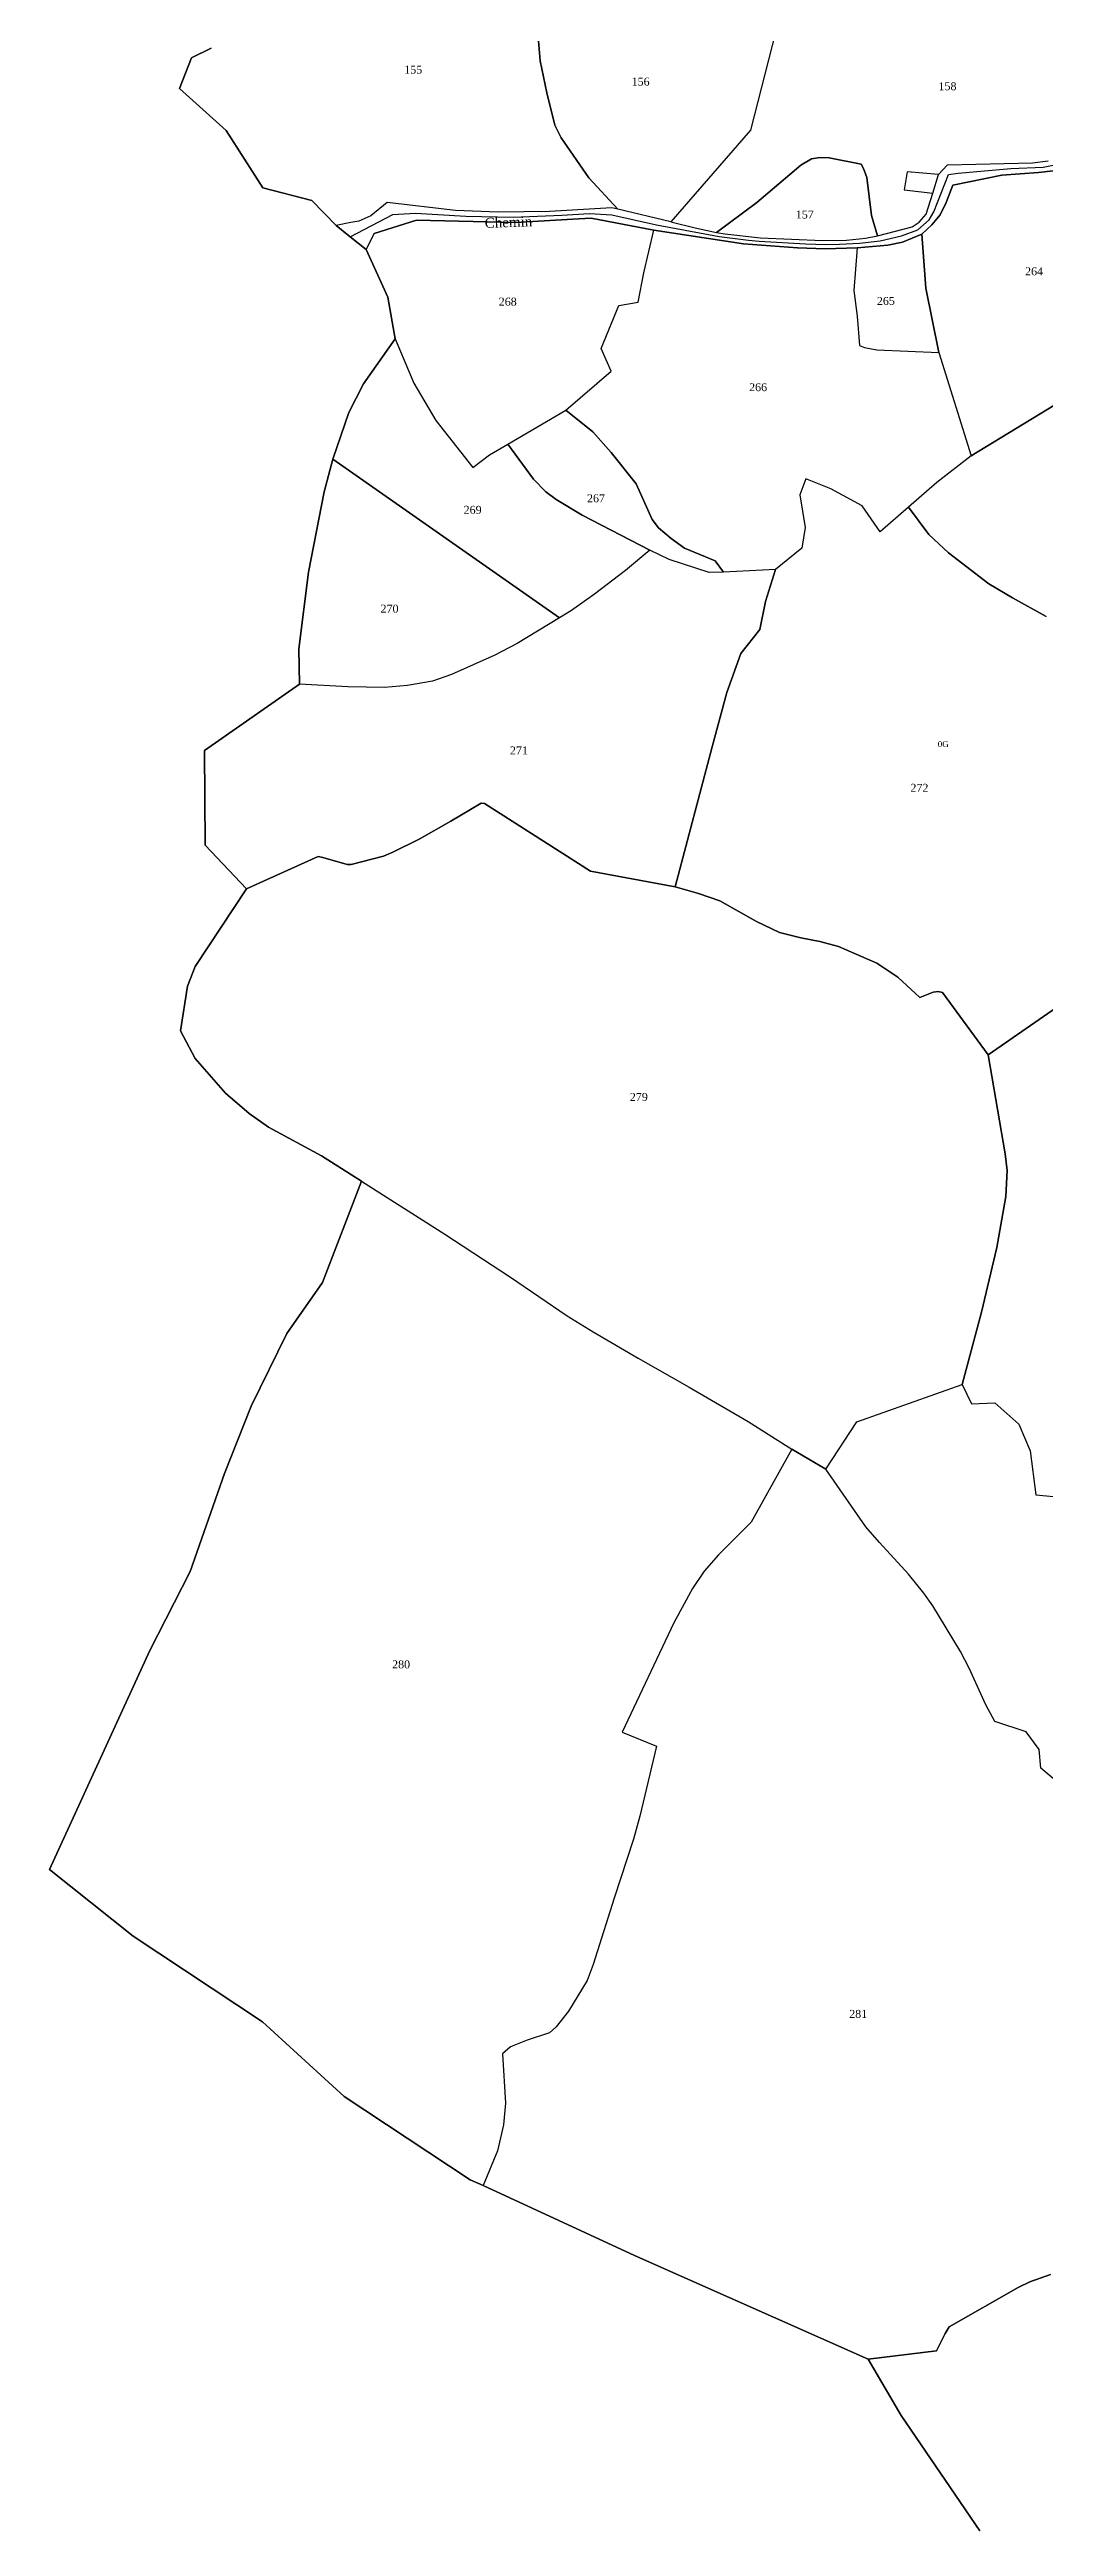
# Model space of a CAD drawing. Extents: x 1204521 to 1207304, y 6151741 to 6153999.
# Drawn here: x 1206671 to 1206922, y 6152571 to 6153194 of the extents above; entities that cross this region are included whole.
import ezdxf

# ---------------------------------------------------------------- set-up
doc = ezdxf.new("R2010")
doc.units = 0
doc.linetypes.add('CONTINU', pattern=[0])
for name, color, linetype in [('1LIEUDIT', 7, 'CONTINU'), ('1PARCELLE', 7, 'CONTINU'), ('1SUBDSECT', 7, 'CONTINU'), ('1ZONCOMM', 7, 'CONTINU'), ('3FISCLINE', 7, 'CONTINUOUS'), ('3PARCELLETEX', 7, 'CONTINU'), ('3ZONCOMMTEX', 7, 'CONTINU')]:
    doc.layers.add(name, color=color, linetype=linetype)
doc.styles.get("Standard").update_dxf_attribs({"font": 'Times New Roman'})

msp = doc.modelspace()

# ---------------------------------------------------------------- linework, layer by layer
at = {"layer": '1LIEUDIT'}
for points in [[(1206935.79, 6153165.17), (1206920.29, 6153163.34), (1206911.05, 6153162.66), (1206898.69, 6153160.21), (1206897.07, 6153155.84), (1206895.57, 6153152.76), (1206893.43, 6153150.19), (1206890.89, 6153147.82), (1206886.03, 6153145.86), (1206882.39, 6153145.07), (1206874.61, 6153144.39), (1206866.63, 6153144.18), (1206859.62, 6153144.4), (1206846, 6153145.39), (1206823.49, 6153148.83), (1206807.67, 6153151.87), (1206803.04, 6153151.64), (1206788.69, 6153150.77), (1206763.76, 6153151.35), (1206753.1, 6153148.02), (1206751.03, 6153143.99), (1206747.04, 6153147.19), (1206743.52, 6153150.02), (1206737.41, 6153156.36), (1206725.03, 6153159.54), (1206715.83, 6153173.94), (1206704.1, 6153184.47), (1206707.13, 6153192.18), (1206712.09, 6153194.63)], [(1206905.49, 6152570.04), (1206885.75, 6152599.07), (1206877.43, 6152613.22), (1206818.59, 6152639.3), (1206780.5, 6152656.91), (1206777.27, 6152658.39), (1206745.56, 6152679.33), (1206724.99, 6152698.08), (1206692.4, 6152719.68), (1206671.37, 6152736.47), (1206696.65, 6152791.57), (1206706.8, 6152811.44), (1206715.41, 6152836.04), (1206722.15, 6152853.04), (1206731.12, 6152871.32), (1206740.11, 6152884.08), (1206749.89, 6152909.64), (1206739.81, 6152915.95), (1206726.5, 6152923.19), (1206721.61, 6152926.61), (1206715.65, 6152931.77), (1206708.05, 6152940.47), (1206704.31, 6152947.47), (1206706.06, 6152958.66), (1206708.04, 6152963.63), (1206720.94, 6152983.18), (1206710.52, 6152994.11), (1206710.37, 6153018), (1206734.27, 6153034.61), (1206734.15, 6153043.56), (1206736.51, 6153062.79), (1206740.52, 6153083), (1206742.65, 6153091.23), (1206746.69, 6153102.96), (1206750.38, 6153110.23), (1206758.38, 6153121.55), (1206756.55, 6153132.03), (1206751.03, 6153143.99), (1206753.1, 6153148.02), (1206763.76, 6153151.35), (1206788.69, 6153150.77), (1206803.04, 6153151.64), (1206807.67, 6153151.87), (1206823.49, 6153148.83), (1206846, 6153145.39), (1206859.62, 6153144.4), (1206866.63, 6153144.18), (1206874.61, 6153144.39), (1206882.39, 6153145.07), (1206886.03, 6153145.86), (1206890.89, 6153147.82), (1206893.43, 6153150.19), (1206895.57, 6153152.76), (1206897.07, 6153155.84), (1206898.69, 6153160.21), (1206911.05, 6153162.66), (1206920.29, 6153163.34), (1206935.79, 6153165.17)]]:
    msp.add_lwpolyline(points, dxfattribs=at)
at = {"layer": '1PARCELLE'}
for points in [[(1206805.63, 6153216.51), (1206811.75, 6153214.05), (1206816.68, 6153211.86), (1206827.46, 6153206.63), (1206832.25, 6153204.32), (1206835.21, 6153203.28), (1206843.23, 6153201.34), (1206854.16, 6153198.92), (1206847.83, 6153174.03), (1206827.74, 6153150.93), (1206814.38, 6153154.13), (1206807.08, 6153162.01), (1206800.18, 6153172.13), (1206798.52, 6153175.3), (1206796.53, 6153183.41), (1206794.88, 6153191.43), (1206794.39, 6153197.48), (1206800.68, 6153207.81), (1206805.63, 6153216.51)], [(1206879.73, 6153147.41), (1206878.24, 6153152.54), (1206877.06, 6153162.08), (1206876.25, 6153164.4), (1206875.63, 6153165.46), (1206867.63, 6153167.06), (1206865.21, 6153167.11), (1206863.18, 6153166.78), (1206860.48, 6153165.19), (1206849.37, 6153155.79), (1206839.24, 6153148.31), (1206841.32, 6153147.93), (1206850.28, 6153146.97), (1206865.92, 6153146.26), (1206871.92, 6153146.34), (1206876.78, 6153146.84), (1206879.73, 6153147.41)], [(1206895.19, 6153118.05), (1206903.36, 6153092.09), (1206926.07, 6153105.95), (1206931.7, 6153109.85), (1206934, 6153112.33), (1206940.57, 6153121.54), (1206942.12, 6153125.67), (1206948.01, 6153144.24), (1206949.17, 6153146.76), (1206951.92, 6153151.7), (1206952.72, 6153155.56), (1206955.3, 6153163.52), (1206955.99, 6153165.59), (1206942.85, 6153165.69), (1206935.79, 6153165.17), (1206920.29, 6153163.34), (1206911.05, 6153162.66), (1206898.69, 6153160.21), (1206897.07, 6153155.84), (1206895.57, 6153152.76), (1206893.43, 6153150.19), (1206890.89, 6153147.82), (1206891.9, 6153134.26), (1206895.19, 6153118.05)], [(1206758.38, 6153121.55), (1206763.09, 6153110.35), (1206768.57, 6153100.97), (1206777.92, 6153089.17), (1206782.07, 6153092.38), (1206786.7, 6153095.05), (1206801.28, 6153103.55), (1206812.75, 6153113.4), (1206810.2, 6153119.1), (1206814.64, 6153129.9), (1206819.5, 6153130.73), (1206820.96, 6153138.15), (1206823.49, 6153148.83), (1206807.67, 6153151.87), (1206803.04, 6153151.64), (1206788.69, 6153150.77), (1206763.76, 6153151.35), (1206753.1, 6153148.02), (1206751.03, 6153143.99), (1206756.55, 6153132.03), (1206758.38, 6153121.55)], [(1206801.28, 6153103.55), (1206812.75, 6153113.4), (1206810.2, 6153119.1), (1206814.64, 6153129.9), (1206819.5, 6153130.73), (1206820.96, 6153138.15), (1206823.49, 6153148.83), (1206846, 6153145.39), (1206859.62, 6153144.4), (1206866.63, 6153144.18), (1206874.61, 6153144.39), (1206873.81, 6153133.72), (1206874.68, 6153127.26), (1206875.26, 6153119.87), (1206876.48, 6153119.38), (1206879.63, 6153118.72), (1206895.19, 6153118.05), (1206903.36, 6153092.09), (1206894.67, 6153085.38), (1206887.56, 6153079.21), (1206880.42, 6153072.93), (1206875.87, 6153079.49), (1206867.99, 6153083.83), (1206861.76, 6153086.3), (1206860.19, 6153082.24), (1206861.53, 6153074.09), (1206860.74, 6153068.9), (1206854.09, 6153063.46), (1206841.02, 6153062.8), (1206838.93, 6153065.66), (1206831.19, 6153068.88), (1206827.8, 6153071.28), (1206824.65, 6153073.96), (1206823.08, 6153076.09), (1206819.05, 6153085.06), (1206812.74, 6153092.97), (1206808.11, 6153098.15), (1206801.28, 6153103.55)], [(1206874.61, 6153144.39), (1206873.81, 6153133.72), (1206874.68, 6153127.26), (1206875.26, 6153119.87), (1206876.48, 6153119.38), (1206879.63, 6153118.72), (1206895.19, 6153118.05), (1206891.9, 6153134.26), (1206890.89, 6153147.82), (1206886.03, 6153145.86), (1206882.39, 6153145.07), (1206874.61, 6153144.39)], [(1206758.38, 6153121.55), (1206763.09, 6153110.35), (1206768.57, 6153100.97), (1206777.92, 6153089.17), (1206782.07, 6153092.38), (1206786.7, 6153095.05), (1206793.2, 6153086.22), (1206796.29, 6153083.01), (1206798.88, 6153081.08), (1206805.47, 6153077.17), (1206822.46, 6153068.35), (1206816.36, 6153063.25), (1206808.54, 6153057.31), (1206802.78, 6153053.18), (1206799.71, 6153051.37), (1206742.65, 6153091.23), (1206746.69, 6153102.96), (1206750.38, 6153110.23), (1206758.38, 6153121.55)], [(1206786.7, 6153095.05), (1206801.28, 6153103.55), (1206808.11, 6153098.15), (1206812.74, 6153092.97), (1206819.05, 6153085.06), (1206823.08, 6153076.09), (1206824.65, 6153073.96), (1206827.8, 6153071.28), (1206831.19, 6153068.88), (1206838.93, 6153065.66), (1206841.02, 6153062.8), (1206837.39, 6153062.72), (1206827.34, 6153066.04), (1206822.46, 6153068.35), (1206805.47, 6153077.17), (1206798.88, 6153081.08), (1206796.29, 6153083.01), (1206793.2, 6153086.22), (1206786.7, 6153095.05)], [(1206742.65, 6153091.23), (1206799.71, 6153051.37), (1206789.04, 6153044.89), (1206783.46, 6153041.96), (1206772.53, 6153037.06), (1206767.72, 6153035.37), (1206761.51, 6153034.3), (1206755.71, 6153033.81), (1206746.47, 6153033.94), (1206734.27, 6153034.61), (1206734.15, 6153043.56), (1206736.51, 6153062.79), (1206740.52, 6153083), (1206742.65, 6153091.23)], [(1206822.46, 6153068.35), (1206816.36, 6153063.25), (1206808.54, 6153057.31), (1206802.78, 6153053.18), (1206799.71, 6153051.37), (1206789.04, 6153044.89), (1206783.46, 6153041.96), (1206772.53, 6153037.06), (1206767.72, 6153035.37), (1206761.51, 6153034.3), (1206755.71, 6153033.81), (1206746.47, 6153033.94), (1206734.27, 6153034.61), (1206710.37, 6153018), (1206710.52, 6152994.11), (1206720.94, 6152983.18), (1206739.01, 6152991.27), (1206740.2, 6152991.06), (1206746.31, 6152989.3), (1206747.26, 6152989.31), (1206755.44, 6152991.38), (1206757.74, 6152992.38), (1206764.38, 6152995.62), (1206772.4, 6153000.18), (1206780.04, 6153004.68), (1206780.83, 6153004.66), (1206807.49, 6152987.58), (1206828.86, 6152983.62), (1206838.14, 6153018.87), (1206841.86, 6153032.58), (1206845.39, 6153042.39), (1206850.13, 6153048.36), (1206851.58, 6153055.44), (1206854.09, 6153063.46), (1206841.02, 6153062.8), (1206837.39, 6153062.72), (1206827.34, 6153066.04), (1206822.46, 6153068.35)], [(1206828.86, 6152983.62), (1206807.49, 6152987.58), (1206780.83, 6153004.66), (1206780.04, 6153004.68), (1206772.4, 6153000.18), (1206764.38, 6152995.62), (1206757.74, 6152992.38), (1206755.44, 6152991.38), (1206747.26, 6152989.31), (1206746.31, 6152989.3), (1206740.2, 6152991.06), (1206739.01, 6152991.27), (1206720.94, 6152983.18), (1206708.04, 6152963.63), (1206706.06, 6152958.66), (1206704.31, 6152947.47), (1206708.05, 6152940.47), (1206715.65, 6152931.77), (1206721.61, 6152926.61), (1206726.5, 6152923.19), (1206739.81, 6152915.95), (1206749.89, 6152909.64), (1206770.86, 6152896.32), (1206787.38, 6152885.44), (1206801.66, 6152875.7), (1206808.17, 6152871.74), (1206819.56, 6152865.08), (1206832.34, 6152857.76), (1206847.25, 6152849.11), (1206858.22, 6152842.17), (1206866.78, 6152837.15), (1206874.53, 6152849.05), (1206901.05, 6152858.48), (1206905.94, 6152876.65), (1206909.77, 6152892.94), (1206912.05, 6152905.79), (1206912.41, 6152912.26), (1206911.92, 6152916.53), (1206907.62, 6152941.37), (1206896.14, 6152957.08), (1206895.05, 6152957.32), (1206893.74, 6152957.19), (1206890.41, 6152955.86), (1206884.88, 6152960.94), (1206879.61, 6152964.46), (1206869.92, 6152968.64), (1206865.21, 6152969.89), (1206860.46, 6152970.8), (1206855.07, 6152972.13), (1206849.33, 6152974.94), (1206840.04, 6152980.17), (1206834.74, 6152982), (1206828.86, 6152983.62)], [(1206858.22, 6152842.17), (1206847.96, 6152823.81), (1206839.75, 6152815.61), (1206836.12, 6152811.51), (1206833.19, 6152807.11), (1206828.51, 6152798.54), (1206815.48, 6152770.97), (1206824.13, 6152767.47), (1206819.97, 6152749.9), (1206818.39, 6152744.07), (1206813.47, 6152729.23), (1206808.18, 6152712.52), (1206806.66, 6152708.53), (1206802.03, 6152700.84), (1206798.86, 6152696.88), (1206797.17, 6152695.34), (1206791.58, 6152693.53), (1206787.37, 6152691.87), (1206785.42, 6152690.04), (1206786.14, 6152677.63), (1206785.67, 6152672.21), (1206784.15, 6152665.67), (1206780.5, 6152656.91), (1206777.27, 6152658.39), (1206745.56, 6152679.33), (1206724.99, 6152698.08), (1206692.4, 6152719.68), (1206671.37, 6152736.47), (1206696.65, 6152791.57), (1206706.8, 6152811.44), (1206715.41, 6152836.04), (1206722.15, 6152853.04), (1206731.12, 6152871.32), (1206740.11, 6152884.08), (1206749.89, 6152909.64), (1206770.86, 6152896.32), (1206787.38, 6152885.44), (1206801.66, 6152875.7), (1206808.17, 6152871.74), (1206819.56, 6152865.08), (1206832.34, 6152857.76), (1206847.25, 6152849.11), (1206858.22, 6152842.17)]]:
    msp.add_lwpolyline(points, close=True, dxfattribs=at)
for points in [[(1206854.16, 6153198.92), (1206847.83, 6153174.03), (1206827.74, 6153150.93), (1206833.9, 6153149.43), (1206839.24, 6153148.31), (1206849.37, 6153155.79), (1206860.48, 6153165.19), (1206863.18, 6153166.78), (1206865.21, 6153167.11), (1206867.63, 6153167.06), (1206875.63, 6153165.46), (1206876.25, 6153164.4), (1206877.06, 6153162.08), (1206878.24, 6153152.54), (1206879.73, 6153147.41), (1206888.49, 6153149.7), (1206890.21, 6153150.86), (1206891.98, 6153152.89), (1206893.66, 6153158.14), (1206895.12, 6153162.86), (1206897.36, 6153165.33), (1206918.73, 6153165.84), (1206922.71, 6153166.28)], [(1206794.39, 6153197.48), (1206794.88, 6153191.43), (1206796.53, 6153183.41), (1206798.52, 6153175.3), (1206800.18, 6153172.13), (1206807.08, 6153162.01), (1206814.38, 6153154.13), (1206812.92, 6153154.47), (1206797.21, 6153153.58), (1206784.32, 6153153.42), (1206773.59, 6153153.81), (1206756.34, 6153155.84), (1206752.25, 6153152.51), (1206749.18, 6153151.14), (1206747.24, 6153150.83), (1206743.52, 6153150.02), (1206737.41, 6153156.36), (1206725.03, 6153159.54), (1206715.83, 6153173.94), (1206704.1, 6153184.47), (1206707.13, 6153192.18), (1206712.09, 6153194.63)], [(1206926.07, 6153105.95), (1206903.36, 6153092.09), (1206903.36, 6153092.09), (1206894.67, 6153085.38), (1206887.56, 6153079.21), (1206892.72, 6153072.26), (1206897.64, 6153067.65), (1206907.76, 6153059.92), (1206913.76, 6153056.35), (1206922.19, 6153051.64)], [(1206922.19, 6153051.64), (1206913.76, 6153056.35), (1206907.76, 6153059.92), (1206897.64, 6153067.65), (1206892.72, 6153072.26), (1206887.56, 6153079.21), (1206880.42, 6153072.93), (1206875.87, 6153079.49), (1206867.99, 6153083.83), (1206861.76, 6153086.3), (1206860.19, 6153082.24), (1206861.53, 6153074.09), (1206860.74, 6153068.9), (1206854.09, 6153063.46), (1206854.09, 6153063.46), (1206851.58, 6153055.44), (1206850.13, 6153048.36), (1206845.39, 6153042.39), (1206841.86, 6153032.58), (1206838.14, 6153018.87), (1206828.86, 6152983.62), (1206834.74, 6152982), (1206840.04, 6152980.17), (1206849.33, 6152974.94), (1206855.07, 6152972.13), (1206860.46, 6152970.8), (1206865.21, 6152969.89), (1206869.92, 6152968.64), (1206879.61, 6152964.46), (1206884.88, 6152960.94), (1206890.41, 6152955.86), (1206893.74, 6152957.19), (1206895.05, 6152957.32), (1206896.14, 6152957.08), (1206907.62, 6152941.37), (1206931.12, 6152957.66)], [(1206931.12, 6152957.66), (1206907.62, 6152941.37), (1206907.62, 6152941.37), (1206911.92, 6152916.53), (1206912.41, 6152912.26), (1206912.05, 6152905.79), (1206909.77, 6152892.94), (1206905.94, 6152876.65), (1206901.05, 6152858.48), (1206903.43, 6152853.61), (1206909.27, 6152853.81), (1206915.37, 6152848.46), (1206918.19, 6152841.75), (1206919.6, 6152830.68), (1206949.74, 6152827.82)], [(1206933.91, 6152751.02), (1206920.9, 6152761.97), (1206920.42, 6152766.64), (1206917.17, 6152771.06), (1206909.32, 6152773.7), (1206907.01, 6152777.91), (1206902.82, 6152787.07), (1206900.63, 6152791.28), (1206893.66, 6152802.8), (1206891.45, 6152805.97), (1206887.59, 6152810.72), (1206880.23, 6152818.74), (1206876.82, 6152822.65), (1206866.78, 6152837.15), (1206874.53, 6152849.05), (1206901.05, 6152858.48), (1206903.43, 6152853.61), (1206909.27, 6152853.81), (1206915.37, 6152848.46), (1206918.19, 6152841.75), (1206919.6, 6152830.68), (1206949.74, 6152827.82)], [(1206933.91, 6152751.02), (1206920.9, 6152761.97), (1206920.42, 6152766.64), (1206917.17, 6152771.06), (1206909.32, 6152773.7), (1206907.01, 6152777.91), (1206902.82, 6152787.07), (1206900.63, 6152791.28), (1206893.66, 6152802.8), (1206891.45, 6152805.97), (1206887.59, 6152810.72), (1206880.23, 6152818.74), (1206876.82, 6152822.65), (1206866.78, 6152837.15), (1206858.22, 6152842.17), (1206847.96, 6152823.81), (1206839.75, 6152815.61), (1206836.12, 6152811.51), (1206833.19, 6152807.11), (1206828.51, 6152798.54), (1206815.48, 6152770.97), (1206824.13, 6152767.47), (1206819.97, 6152749.9), (1206818.39, 6152744.07), (1206813.47, 6152729.23), (1206808.18, 6152712.52), (1206806.66, 6152708.53), (1206802.03, 6152700.84), (1206798.86, 6152696.88), (1206797.17, 6152695.34), (1206791.58, 6152693.53), (1206787.37, 6152691.87), (1206785.42, 6152690.04), (1206786.14, 6152677.63), (1206785.67, 6152672.21), (1206784.15, 6152665.67), (1206780.5, 6152656.91), (1206818.59, 6152639.3), (1206877.43, 6152613.22), (1206894.6, 6152615.33), (1206896.82, 6152619.72), (1206897.83, 6152621.35), (1206915.17, 6152631.32), (1206918.06, 6152632.72), (1206923.3, 6152634.53)], [(1206923.3, 6152634.53), (1206918.06, 6152632.72), (1206915.17, 6152631.32), (1206897.83, 6152621.35), (1206896.82, 6152619.72), (1206894.6, 6152615.33), (1206877.43, 6152613.22), (1206885.75, 6152599.07), (1206905.49, 6152570.04)]]:
    msp.add_lwpolyline(points, dxfattribs=at)
at = {"layer": '1SUBDSECT'}
msp.add_lwpolyline([(1206712.09, 6153194.63), (1206707.13, 6153192.18), (1206704.1, 6153184.47), (1206715.83, 6153173.94), (1206725.03, 6153159.54), (1206737.41, 6153156.36), (1206743.52, 6153150.02), (1206747.04, 6153147.19), (1206751.03, 6153143.99), (1206756.55, 6153132.03), (1206758.38, 6153121.55), (1206750.38, 6153110.23), (1206746.69, 6153102.96), (1206742.65, 6153091.23), (1206740.52, 6153083), (1206736.51, 6153062.79), (1206734.15, 6153043.56), (1206734.27, 6153034.61), (1206710.37, 6153018), (1206710.52, 6152994.11), (1206720.94, 6152983.18), (1206708.04, 6152963.63), (1206706.06, 6152958.66), (1206704.31, 6152947.47), (1206708.05, 6152940.47), (1206715.65, 6152931.77), (1206721.61, 6152926.61), (1206726.5, 6152923.19), (1206739.81, 6152915.95), (1206749.89, 6152909.64), (1206740.11, 6152884.08), (1206731.12, 6152871.32), (1206722.15, 6152853.04), (1206715.41, 6152836.04), (1206706.8, 6152811.44), (1206696.65, 6152791.57), (1206671.37, 6152736.47), (1206692.4, 6152719.68), (1206724.99, 6152698.08), (1206745.56, 6152679.33), (1206777.27, 6152658.39), (1206780.5, 6152656.91), (1206818.59, 6152639.3), (1206877.43, 6152613.22), (1206885.75, 6152599.07), (1206905.49, 6152570.04)], dxfattribs=at)
at = {"layer": '1ZONCOMM'}
msp.add_lwpolyline([(1206747.04, 6153147.19), (1206757.8, 6153152.8), (1206763.49, 6153153.18), (1206776.17, 6153152.4), (1206788.07, 6153152.17), (1206800.35, 6153152.61), (1206807.28, 6153153.02), (1206812.89, 6153152.76), (1206824.12, 6153150.23), (1206839.92, 6153147.25), (1206847.26, 6153146.34), (1206850.01, 6153146.08), (1206861.62, 6153145.42), (1206866.67, 6153145.25), (1206870.23, 6153145.38), (1206875.2, 6153145.57), (1206880.43, 6153146.2), (1206885.83, 6153147.43), (1206889.92, 6153148.94), (1206892.78, 6153151.44), (1206893.92, 6153153.45), (1206897.62, 6153162.89), (1206900.09, 6153163.2), (1206913.33, 6153164.37), (1206921.49, 6153164.71), (1206952.11, 6153170.94)], dxfattribs=at)
at = {"layer": '3FISCLINE'}
msp.add_lwpolyline([(1206895.12, 6153162.86), (1206887.23, 6153163.57), (1206886.48, 6153158.99), (1206893.66, 6153158.14)], dxfattribs=at)

# ---------------------------------------------------------------- texts
at = {"layer": '3PARCELLETEX'}
for s, p in [('155', (1206760.64, 6153188.25)), ('156', (1206817.87, 6153185.24)), ('158', (1206895.11, 6153184.08)), ('157', (1206859.19, 6153151.8)), ('264', (1206916.9, 6153137.51)), ('268', (1206784.42, 6153129.88)), ('265', (1206879.6, 6153130.06)), ('266', (1206847.44, 6153108.36)), ('267', (1206806.64, 6153080.42)), ('269', (1206775.59, 6153077.51)), ('270', (1206754.68, 6153052.64)), ('271', (1206787.25, 6153016.97)), ('272', (1206888.05, 6153007.57)), ('279', (1206817.42, 6152929.8)), ('280', (1206757.59, 6152787.05)), ('281', (1206872.64, 6152699.12))]:
    msp.add_text(s, height=2, dxfattribs=at).set_placement(p)
at = {"layer": '3SECTIONTEX'}
msp.add_text('0G', height=1.5, dxfattribs=at).set_placement((1206894.92, 6153018.82))
at = {"layer": '3ZONCOMMTEX'}
msp.add_text('Chemin', height=2.5, rotation=2.1, dxfattribs=at).set_placement((1206780.95, 6153149.41))

doc.saveas('drawing.dxf')
